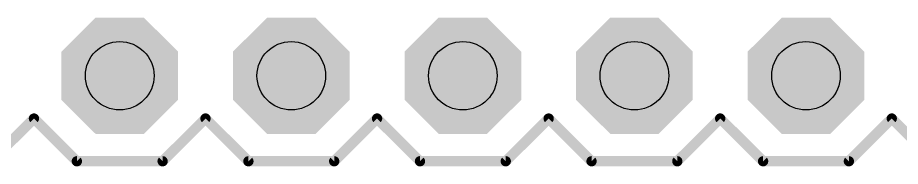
# Model space of a CAD drawing. Extents: x -0.24 to 4.18, y -0.6 to 2.96.
# Drawn here: x 1.781 to 2.296, y 2.258 to 2.345 of the extents above; entities that cross this region are included whole.
import ezdxf

# ---------------------------------------------------------------- set-up
doc = ezdxf.new("R2010")
doc.units = 0
for name, color, linetype in [('17', 82, 'CONTINUOUS'), ('21', 253, 'CONTINUOUS'), ('29', 253, 'CONTINUOUS'), ('30', 253, 'CONTINUOUS'), ('44', 253, 'CONTINUOUS'), ('51', 253, 'CONTINUOUS')]:
    doc.layers.add(name, color=color, linetype=linetype)

# ---------------------------------------------------------------- blocks, each defined once
blk = doc.blocks.new('RECT')
blk.add_solid([(-0.5, -0.5), (0.5, -0.5), (-0.5, 0.5), (0.5, 0.5)])
blk = doc.blocks.new('OCTAGONP')
at = {"const_width": 0.5}
blk.add_lwpolyline([(-0.25, -0.103553), (-0.25, 0.103553), (-0.103553, 0.25), (0.103553, 0.25), (0.25, 0.103553), (0.25, -0.103553), (0.103553, -0.25), (-0.103553, -0.25), (-0.25, -0.103553), (-0.25, 0.103553)], dxfattribs=at)

msp = doc.modelspace()

# ---------------------------------------------------------------- linework, layer by layer
at = {"layer": '21', "const_width": 0.006}
for points in [[(1.766, 2.2611), (1.791, 2.2861)], [(1.816, 2.2611), (1.791, 2.2861)], [(1.891, 2.2861), (1.866, 2.2611)], [(1.916, 2.2611), (1.891, 2.2861)], [(1.991, 2.2861), (1.966, 2.2611)], [(2.016, 2.2611), (1.991, 2.2861)], [(2.091, 2.2861), (2.066, 2.2611)], [(2.116, 2.2611), (2.091, 2.2861)], [(2.166, 2.2611), (2.191, 2.2861)], [(2.216, 2.2611), (2.191, 2.2861)], [(2.291, 2.2861), (2.266, 2.2611)], [(2.316, 2.2611), (2.291, 2.2861)], [(1.866, 2.2611), (1.816, 2.2611)], [(1.966, 2.2611), (1.916, 2.2611)], [(2.066, 2.2611), (2.016, 2.2611)], [(2.166, 2.2611), (2.116, 2.2611)], [(2.266, 2.2611), (2.216, 2.2611)]]:
    msp.add_lwpolyline(points, dxfattribs=at)
at = {"layer": '21', "const_width": 0.003}
for points in [[(1.792061, 2.287161, 1), (1.789939, 2.285039)], [(1.792061, 2.285039, 1), (1.789939, 2.287161)], [(1.892061, 2.287161, 1), (1.889939, 2.285039)], [(1.892061, 2.285039, 1), (1.889939, 2.287161)], [(1.992061, 2.287161, 1), (1.989939, 2.285039)], [(1.992061, 2.285039, 1), (1.989939, 2.287161)], [(2.092061, 2.287161, 1), (2.089939, 2.285039)], [(2.092061, 2.285039, 1), (2.089939, 2.287161)], [(2.192061, 2.287161, 1), (2.189939, 2.285039)], [(2.192061, 2.285039, 1), (2.189939, 2.287161)], [(2.292061, 2.287161, 1), (2.289939, 2.285039)], [(2.292061, 2.285039, 1), (2.289939, 2.287161)], [(1.816, 2.2626, 1), (1.816, 2.2596)], [(1.866, 2.2596, 1), (1.866, 2.2626)], [(1.916, 2.2626, 1), (1.916, 2.2596)], [(1.966, 2.2596, 1), (1.966, 2.2626)], [(2.016, 2.2626, 1), (2.016, 2.2596)], [(2.066, 2.2596, 1), (2.066, 2.2626)], [(2.116, 2.2626, 1), (2.116, 2.2596)], [(2.166, 2.2596, 1), (2.166, 2.2626)], [(2.216, 2.2626, 1), (2.216, 2.2596)], [(2.266, 2.2596, 1), (2.266, 2.2626)], [(1.814939, 2.260039, 1), (1.817061, 2.262161)], [(1.864939, 2.262161, 1), (1.867061, 2.260039)], [(1.914939, 2.260039, 1), (1.917061, 2.262161)], [(1.964939, 2.262161, 1), (1.967061, 2.260039)], [(2.014939, 2.260039, 1), (2.017061, 2.262161)], [(2.064939, 2.262161, 1), (2.067061, 2.260039)], [(2.114939, 2.260039, 1), (2.117061, 2.262161)], [(2.164939, 2.262161, 1), (2.167061, 2.260039)], [(2.214939, 2.260039, 1), (2.217061, 2.262161)], [(2.264939, 2.262161, 1), (2.267061, 2.260039)]]:
    msp.add_lwpolyline(points, format="xyb", dxfattribs=at)
at = {"layer": '44'}
for centre in [(1.841, 2.3111), (1.941, 2.3111), (2.041, 2.3111), (2.141, 2.3111), (2.241, 2.3111)]:
    msp.add_circle(centre, 0.02, dxfattribs=at)

# ---------------------------------------------------------------- block references
at = {"layer": '17', "xscale": 0.06, "yscale": 0.06, "rotation": 180}
for p in [(1.841, 2.3111), (1.841, 2.3111), (1.941, 2.3111), (1.941, 2.3111), (2.041, 2.3111), (2.041, 2.3111), (2.141, 2.3111), (2.141, 2.3111), (2.241, 2.3111), (2.241, 2.3111)]:
    msp.add_blockref('OCTAGONP', p, dxfattribs=at)
at = {"layer": '29', "xscale": 0.068, "yscale": 0.068, "rotation": 180}
for p in [(1.841, 2.3111), (1.941, 2.3111), (2.041, 2.3111), (2.141, 2.3111), (2.241, 2.3111)]:
    msp.add_blockref('OCTAGONP', p, dxfattribs=at)
at = {"layer": '30', "xscale": 0.068, "yscale": 0.068, "rotation": 180}
for p in [(1.841, 2.3111), (1.941, 2.3111), (2.041, 2.3111), (2.141, 2.3111), (2.241, 2.3111)]:
    msp.add_blockref('OCTAGONP', p, dxfattribs=at)
at = {"layer": '51', "xscale": 0.02, "yscale": 0.02, "rotation": 180}
for p in [(1.841, 2.3111), (1.941, 2.3111), (2.041, 2.3111), (2.141, 2.3111), (2.241, 2.3111)]:
    msp.add_blockref('RECT', p, dxfattribs=at)

doc.saveas('drawing.dxf')
